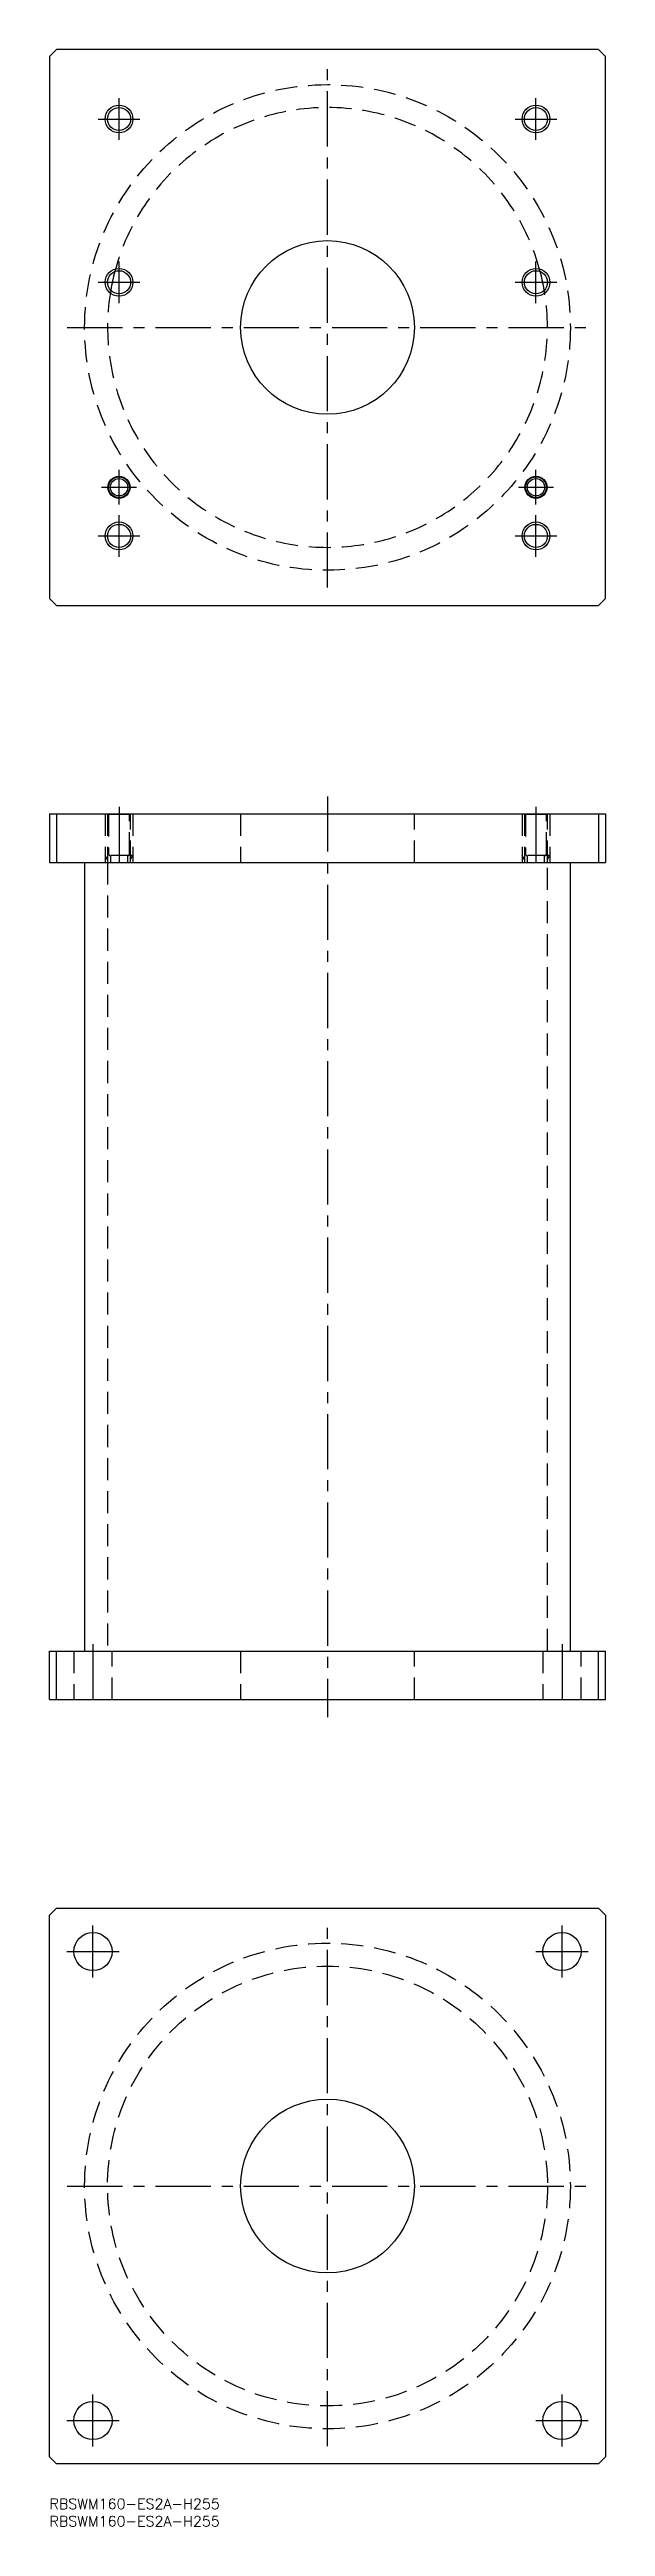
# Model space of a CAD drawing. Extents: x 0 to 160, y -8 to 705.
import ezdxf

# ---------------------------------------------------------------- set-up
doc = ezdxf.new("R2010")
doc.units = 0
doc.header["$LTSCALE"] = 0.5
doc.linetypes.add('CENTER', pattern=[50.8, 31.75, -6.35, 6.35, -6.35])
doc.linetypes.add('DASHED', pattern=[19.05, 12.7, -6.35])
for name, color, linetype in [('MSM_CENTER', 1, 'CENTER'), ('MSM_CONTINUOUS', 7, 'CONTINUOUS'), ('MSM_DASHED', 4, 'DASHED'), ('MSM_NARROW', 5, 'CONTINUOUS'), ('MSM_PART_NUMBER', 7, 'CONTINUOUS')]:
    doc.layers.add(name, color=color, linetype=linetype)
doc.styles.get("Standard").update_dxf_attribs({"font": 'txt.shx', "height": 3, "bigfont": 'bigfont.shx'})

# ---------------------------------------------------------------- blocks, each defined once
blk = doc.blocks.new('*U4')
at = {"layer": 'MSM_PART_NUMBER'}
blk.add_text('RBSWM160-ES2A-H255', height=3, dxfattribs=at).set_placement((0, -3))
blk = doc.blocks.new('*U5')
at = {"layer": 'MSM_PART_NUMBER'}
blk.add_text('RBSWM160-ES2A-H255', height=3, dxfattribs=at).set_placement((0, -8))

msp = doc.modelspace()

# ---------------------------------------------------------------- linework, layer by layer
at = {"layer": 'MSM_CENTER'}
for p, q in [((80, 550.1), (80, 699.9)), ((14, 685), (26, 685)), ((20, 679), (20, 691)), ((134, 685), (146, 685)), ((140, 679), (140, 691)), ((20, 632), (20, 644)), ((140, 632), (140, 644)), ((14, 638), (26, 638)), ((134, 638), (146, 638)), ((5.1, 625), (154.9, 625)), ((15, 579), (25, 579)), ((20, 574), (20, 584)), ((135, 579), (145, 579)), ((140, 574), (140, 584)), ((20, 559), (20, 571)), ((140, 559), (140, 571)), ((14, 565), (26, 565)), ((134, 565), (146, 565)), ((20, 487), (20, 469)), ((80, 490), (80, 225)), ((140, 487), (140, 469)), ((12.5, 246), (12.5, 228)), ((147.5, 246), (147.5, 228)), ((12.5, 150), (12.5, 165)), ((80, 15.1), (80, 164.9)), ((147.5, 150), (147.5, 165)), ((5, 157.5), (20, 157.5)), ((140, 157.5), (155, 157.5)), ((5.1, 90), (154.9, 90)), ((12.5, 15), (12.5, 30)), ((147.5, 15), (147.5, 30)), ((5, 22.5), (20, 22.5)), ((140, 22.5), (155, 22.5))]:
    msp.add_line(p, q, dxfattribs=at)
at = {"layer": 'MSM_CONTINUOUS'}
for p, q in [((2, 705), (0, 703)), ((0, 703), (0, 547)), ((158, 705), (2, 705)), ((160, 703), (158, 705)), ((160, 547), (160, 703)), ((0, 547), (2, 545)), ((2, 545), (158, 545)), ((158, 545), (160, 547)), ((0, 485), (160, 485)), ((0, 485), (0, 471)), ((2, 485), (2, 471)), ((158, 485), (158, 471)), ((160, 485), (160, 471)), ((0, 471), (160, 471)), ((10.1, 471), (10.1, 244)), ((149.9, 244), (149.9, 471)), ((0, 244), (160, 244)), ((0, 230), (0, 244)), ((2, 230), (2, 244)), ((158, 230), (158, 244)), ((160, 230), (160, 244)), ((0, 230), (160, 230)), ((0, 168), (2, 170)), ((0, 12), (0, 168)), ((2, 170), (158, 170)), ((158, 170), (160, 168)), ((160, 168), (160, 12)), ((2, 10), (0, 12)), ((158, 10), (2, 10)), ((160, 12), (158, 10))]:
    msp.add_line(p, q, dxfattribs=at)
for centre, radius in [((20, 685), 3.3235), ((140, 685), 3.3235), ((80, 625), 25), ((20, 638), 3.3235), ((140, 638), 3.3235), ((20, 579), 3.2), ((20, 579), 3), ((20, 579), 2.5), ((140, 579), 3.2), ((140, 579), 3), ((140, 579), 2.5), ((20, 565), 3.3235), ((140, 565), 3.3235), ((12.5, 157.5), 5.5), ((147.5, 157.5), 5.5), ((80, 90), 25), ((12.5, 22.5), 5.5), ((147.5, 22.5), 5.5)]:
    msp.add_circle(centre, radius, dxfattribs=at)
for start, end in [(165.2734543, 170.2763003), (9.7236997, 14.7265457)]:
    msp.add_arc((80, 625), 63.3, start, end, dxfattribs=at)
at = {"layer": 'MSM_DASHED'}
for p, q in [((16, 485), (16, 471)), ((16.6765, 485), (16.6765, 471)), ((16.8, 485), (17, 484.8)), ((23, 484.8), (23.2, 485)), ((23.3235, 471), (23.3235, 485)), ((24, 485), (24, 471)), ((55, 485), (55, 471)), ((105, 471), (105, 485)), ((136, 485), (136, 471)), ((136.6765, 485), (136.6765, 471)), ((136.8, 485), (137, 484.8)), ((143, 484.8), (143.2, 485)), ((143.3235, 471), (143.3235, 485)), ((144, 485), (144, 471)), ((17, 484.8), (17, 473.4)), ((23, 484.8), (17, 484.8)), ((23, 473.4), (23, 484.8)), ((137, 484.8), (137, 473.4)), ((143, 484.8), (137, 484.8)), ((143, 473.4), (143, 484.8)), ((24, 473), (16, 473)), ((16.6765, 471.8283), (16, 473)), ((16.7, 471), (16.7, 244)), ((17.5, 473), (17.5, 471)), ((22.5, 471), (22.5, 473)), ((23.3235, 471.8283), (24, 473)), ((144, 473), (136, 473)), ((136.6765, 471.8283), (136, 473)), ((137.5, 473), (137.5, 471)), ((142.5, 471), (142.5, 473)), ((143.3, 244), (143.3, 471)), ((143.3235, 471.8283), (144, 473)), ((7, 244), (7, 230)), ((18, 230), (18, 244)), ((55, 244), (55, 230)), ((105, 230), (105, 244)), ((142, 244), (142, 230)), ((153, 230), (153, 244))]:
    msp.add_line(p, q, dxfattribs=at)
for centre, radius in [((80, 625), 69.9), ((80, 90), 69.9), ((80, 90), 63.3)]:
    msp.add_circle(centre, radius, dxfattribs=at)
for centre, radius, start, end in [((80, 625), 63.3, 14.7265457, 165.2734543), ((80, 625), 63.3, 170.2763003, 9.7236997), ((17.4, 473.4), 0.4, 180, 270), ((22.6, 473.4), 0.4, 270, 360), ((137.4, 473.4), 0.4, 180, 270), ((142.6, 473.4), 0.4, 270, 360)]:
    msp.add_arc(centre, radius, start, end, dxfattribs=at)
at = {"layer": 'MSM_NARROW'}
for centre in [(20, 685), (140, 685), (20, 638), (140, 638), (20, 565), (140, 565)]:
    msp.add_circle(centre, 4, dxfattribs=at)

# ---------------------------------------------------------------- block references
at = {"layer": 'MSM_CONTINUOUS'}
for name in ['*U4', '*U5']:
    msp.add_blockref(name, (0, 0), dxfattribs=at)

doc.saveas('drawing.dxf')
